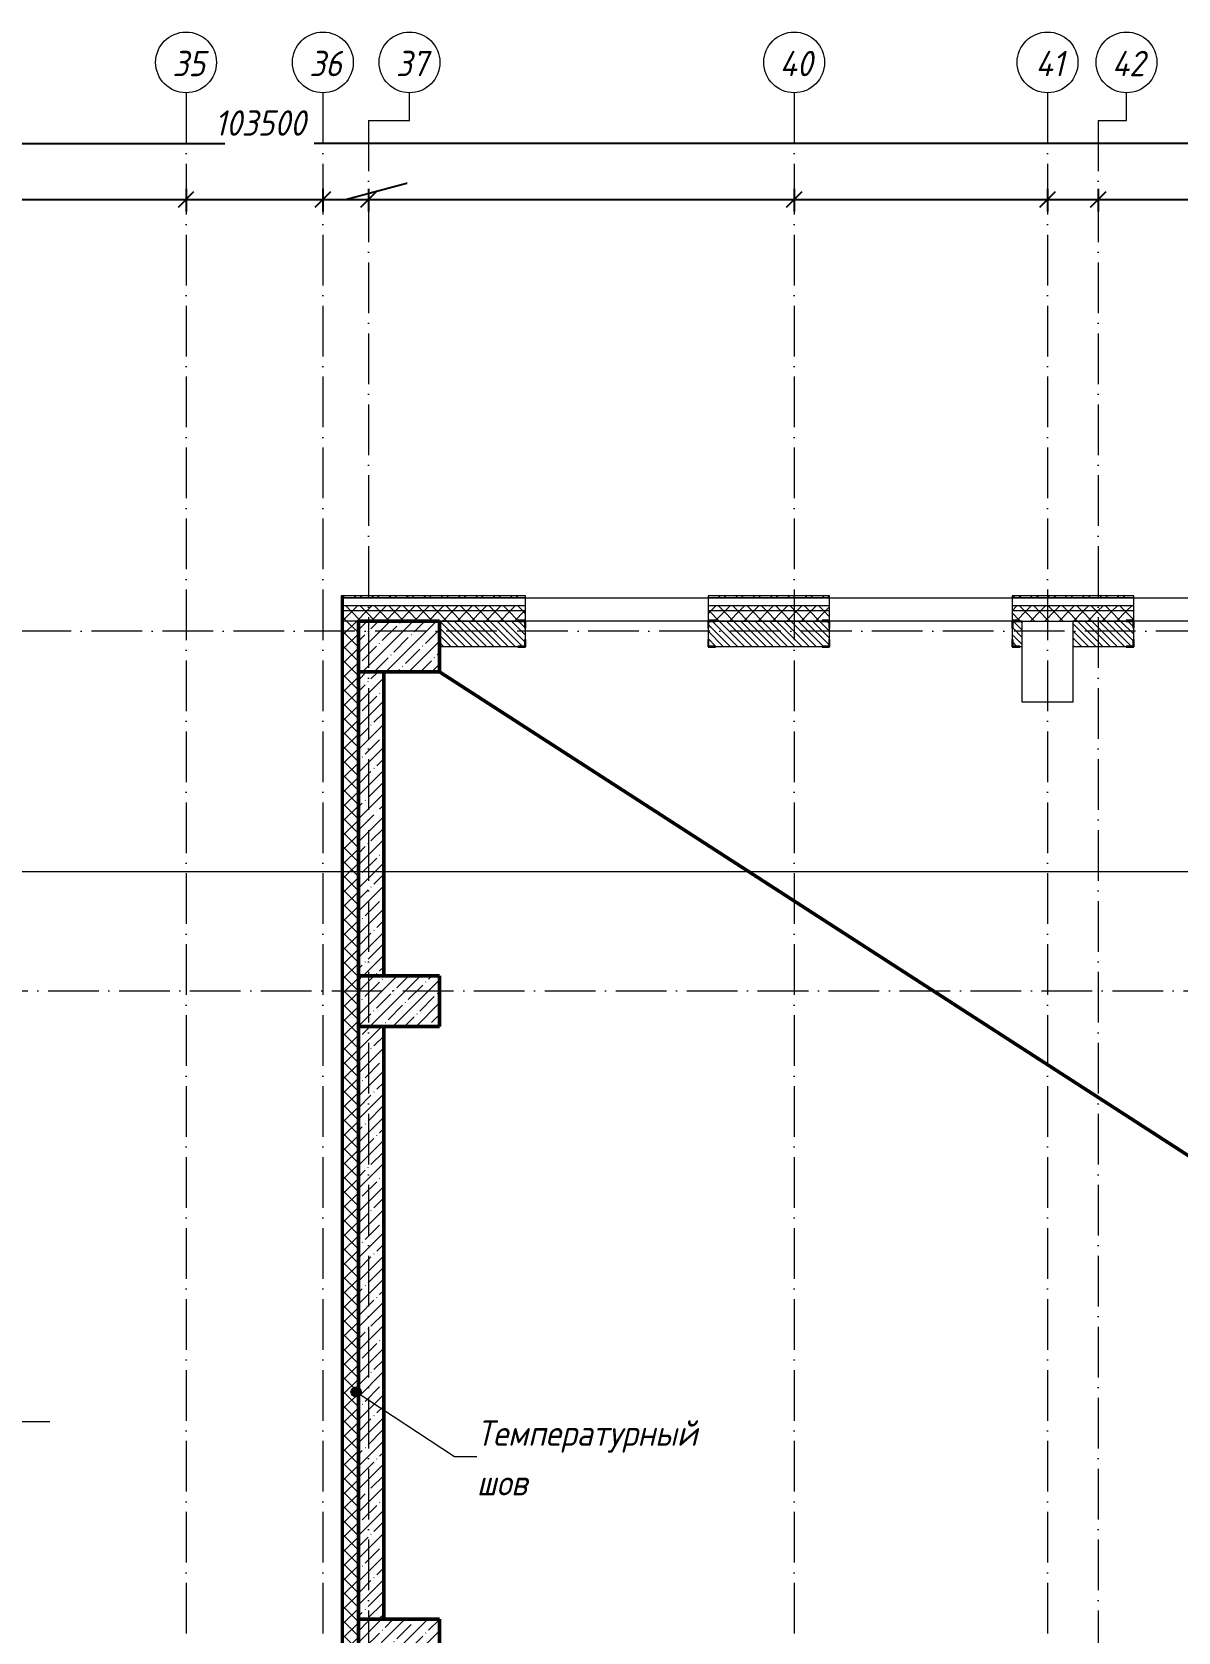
# Model space of a CAD drawing. Header units: millimetres. Extents: x -356862 to 418287, y 0 to 839748.
# Drawn here: x 191666 to 202972, y 399248 to 415035 of the extents above; entities that cross this region are included whole.
import ezdxf

# ---------------------------------------------------------------- set-up
doc = ezdxf.new("R2010")
doc.units = ezdxf.units.MM
doc.linetypes.add('50_200_ШТРИХ_1Т_ш5_п1_п1_', pattern=[700, 500, -100, 0, -100])
for name, color, linetype, lineweight in [('A-____-____-DIMS', 7, 'Continuous', 9), ('A-DETL-____-OTLN-1', 7, 'Continuous', 50), ('A-GENM-____-MCUT', 7, 'Continuous', 25), ('A-GENM-____-OTLN-1', 7, 'Continuous', 25), ('A-WALL-____-MCUT', 7, 'Continuous', 13), ('A-WALL-____-MCUT-1', 7, 'Continuous', 9), ('A-WALL-____-MCUT-2', 7, 'Continuous', 50), ('A-WALL-____-OTLN', 7, 'Continuous', 9), ('A-WALL-____-PATT-1', 7, 'Continuous', 9), ('A-WALL-FNSH-MCUT-1', 7, 'Continuous', 9), ('G-____-____-TEXT', 7, 'Continuous', 9), ('S-COLS-____-MCUT', 7, 'Continuous', 50), ('S-COLS-____-OTLN', 7, 'Continuous', 9), ('S-GRID-____-IDEN', 7, 'Continuous', 9), ('S-GRID-____-OTLN', 7, 'Continuous', 9), ('S-GRID-____-OTLN-1', 7, '50_200_ШТРИХ_1Т_ш5_п1_п1_', 9)]:
    doc.layers.add(name, color=color, linetype=linetype, lineweight=lineweight)
doc.layers.add('G-____-____-SYMB-1', color=9, linetype='Continuous', lineweight=9, true_color=0x808080)
doc.styles.add('ISOCPEUR_I', font='isocpeui.ttf', dxfattribs={"width": 0.9, "height": 2.5})
doc.styles.add('ISOCPEUR_I_9', font='isocpeui.ttf', dxfattribs={"width": 0.9, "height": 250})
doc.dimstyles.new('ISO-2_5_0_9К_БОЛЬШОЙ_ОСИ', dxfattribs={"dimscale": 304.8, "dimtxt": 248.995294, "dimasz": 0.492126, "dimexe": 0.393701, "dimexo": 0, "dimgap": 0, "dimtad": 1, "dimdec": 0, "dimzin": 0, "dimdsep": 46, "dimtxsty": 'ISOCPEUR_I', "dimblk1": 'OBLIQUE', "dimblk2": 'OBLIQUE', "dimsah": 1, "dimcen": 0.09, "dimdle": 0.393701, "dimazin": 0, "dimtfac": 1, "dimtdec": 4, "dimtix": 1, "dimtmove": 0, "dimatfit": 3, "dimfxl": 1, "dimtvp": 1, "dimtolj": 1, "dimtzin": 0, "dimarcsym": 2})
doc.dimstyles.new('ISO-2_5_0_9К_БОЛЬШОЙ_ОСИ_1', dxfattribs={"dimscale": 304.8, "dimtxt": 248.995294, "dimasz": 0.492126, "dimexe": 0.393701, "dimexo": 0, "dimgap": 0, "dimtad": 1, "dimdec": 0, "dimzin": 0, "dimdsep": 46, "dimtxsty": 'ISOCPEUR_I', "dimblk1": 'OBLIQUE', "dimblk2": 'OBLIQUE', "dimsah": 1, "dimcen": 0.09, "dimdle": 0.393701, "dimazin": 0, "dimtfac": 1, "dimtdec": 4, "dimtix": 1, "dimtmove": 1, "dimatfit": 3, "dimfxl": 1, "dimtvp": 1, "dimtolj": 1, "dimtzin": 0, "dimarcsym": 2})
doc.dimstyles.new('ISO-2_5_0_9К_БОЛЬШОЙ_ОСИ_2', dxfattribs={"dimscale": 304.8, "dimtxt": 248.995294, "dimasz": 0.492126, "dimexe": 0.393701, "dimexo": 0, "dimgap": 0, "dimtad": 1, "dimdec": 0, "dimzin": 0, "dimdsep": 46, "dimtxsty": 'ISOCPEUR_I_9', "dimblk1": 'OBLIQUE', "dimblk2": 'OBLIQUE', "dimsah": 1, "dimcen": 0.09, "dimdle": 0.393701, "dimazin": 0, "dimtfac": 1, "dimtdec": 4, "dimtix": 1, "dimtmove": 2, "dimatfit": 3, "dimfxl": 1, "dimtvp": 1, "dimtolj": 1, "dimtzin": 0, "dimarcsym": 2})
pattern_1 = [(135, (144685.44, 323542.244), (-35.35534, -35.35534), [])]
pattern_2 = [(45, (144685.44, 323542.24), (-70.71068, 70.71068), []), (135, (144685.44, 323542.24), (-70.71068, -70.71068), [])]
pattern_3 = [(45, (144685.44, 323542.24), (-114.04925, 114.04925), []), (45, (144799.49, 323542.24), (-114.04925, 114.04925), [201.612, -40.322, 3.353, -36.97])]
pattern_4 = [(45, (144685.44, 323542.24), (-85.53659, 85.53659), []), (45, (144742.46, 323542.24), (-85.53659, 85.53659), [])]

# ---------------------------------------------------------------- blocks, each defined once
blk = doc.blocks.new('BSC_Колонна _Прямоугольная - 500х800-V12-АР1_План отверстий 3 этажа в осях 1-64_Ю-ЯЯ')
at = {"layer": 'S-COLS-____-OTLN'}
h = blk.add_hatch(dxfattribs=at)
h.set_pattern_fill('FP_18', color=256, style=0, pattern_type=2)
h.set_pattern_definition([(315, (-85431.04, 50600), (114.04925, 114.04925), []), (315, (-85431.04, 50485.95), (114.04925, 114.04925), [201.613, -40.323, 3.353, -36.97])])
h.paths.add_polyline_path([(-250, 400), (-250, -400), (250, -400), (250, 400)], flags=0)
at = {"layer": 'S-COLS-____-MCUT'}
for p, q in [((250, 400), (-250, 400)), ((-250, 400), (-250, -400)), ((250, -400), (250, 400)), ((-250, -400), (250, -400))]:
    blk.add_line(p, q, dxfattribs=at)
blk = doc.blocks.new('BSC_Колонна _Прямоугольная - 500х800-V75-АР1_План отверстий 3 этажа в осях 1-64_Ю-ЯЯ')
at = {"layer": 'S-COLS-____-OTLN'}
h = blk.add_hatch(dxfattribs=at)
h.set_pattern_fill('FP_84', color=256, style=0, pattern_type=2)
h.set_pattern_definition([(315, (-81931.04, 50600), (114.04925, 114.04925), []), (315, (-81931.04, 50485.95), (114.04925, 114.04925), [201.613, -40.323, 3.353, -36.97])])
h.paths.add_polyline_path([(-250, -400), (250, -400), (250, 400), (-250, 400)], flags=0)
at = {"layer": 'S-COLS-____-MCUT'}
for p, q in [((250, 400), (-250, 400)), ((-250, 400), (-250, -400)), ((250, -400), (250, 400)), ((-250, -400), (250, -400))]:
    blk.add_line(p, q, dxfattribs=at)
blk = doc.blocks.new('BSC_Колонна _Прямоугольная - 500х800-V76-АР1_План отверстий 3 этажа в осях 1-64_Ю-ЯЯ')
at = {"layer": 'S-COLS-____-OTLN'}
h = blk.add_hatch(dxfattribs=at)
h.set_pattern_fill('FP_85', color=256, style=0, pattern_type=2)
h.set_pattern_definition([(315, (-75581.04, 50600), (114.04925, 114.04925), []), (315, (-75581.04, 50485.95), (114.04925, 114.04925), [201.613, -40.323, 3.353, -36.97])])
h.paths.add_polyline_path([(-250, -400), (250, -400), (250, 400), (-250, 400)], flags=0)
at = {"layer": 'S-COLS-____-MCUT'}
for p, q in [((250, 400), (-250, 400)), ((-250, 400), (-250, -400)), ((250, -400), (250, 400)), ((-250, -400), (250, -400))]:
    blk.add_line(p, q, dxfattribs=at)
blk = doc.blocks.new('BSC_Колонна _Прямоугольная - 500х800-25984400-АР1_План отверстий 3 этажа в осях 1-64_Ю-ЯЯ')
at = {"layer": 'S-COLS-____-OTLN'}
for p, q in [((-250, 400), (250, 400)), ((-250, -150), (-250, 400)), ((250, 400), (250, -150))]:
    blk.add_line(p, q, dxfattribs=at)
blk = doc.blocks.new('Фахверк_СКБ_Уголок - 250_2160-27509414-АР1_План отверстий 3 этажа в осях 1-64_Ю-ЯЯ')
at = {"layer": 'A-GENM-____-MCUT'}
for p, q in [((200, 181), (125, 181)), ((125, 181), (125, 106)), ((131, 106), (131, 175)), ((131, 175), (200, 175)), ((200, 175), (200, 181)), ((125, 106), (131, 106)), ((131, -6), (125, -6)), ((125, -6), (125, -81)), ((125, -81), (200, -81)), ((131, -75), (131, -6)), ((200, -75), (131, -75)), ((200, -81), (200, -75))]:
    blk.add_line(p, q, dxfattribs=at)
blk = doc.blocks.new('Фахверк_СКБ_Уголок - 250_2160_1-27509452-АР1_План отверстий 3 этажа в осях 1-64_Ю-ЯЯ')
at = {"layer": 'A-GENM-____-MCUT'}
for p, q in [((200, 181), (125, 181)), ((125, 181), (125, 106)), ((131, 106), (131, 175)), ((131, 175), (200, 175)), ((200, 175), (200, 181)), ((125, 106), (131, 106)), ((131, -6), (125, -6)), ((125, -6), (125, -81)), ((125, -81), (200, -81)), ((131, -75), (131, -6)), ((200, -75), (131, -75)), ((200, -81), (200, -75))]:
    blk.add_line(p, q, dxfattribs=at)
blk = doc.blocks.new('Ось сетки - Круг_Ø6_00__ISO-2_5_0_9K_-25732049-АР1_План отверстий 3 этажа в осях 1-64_Ю-ЯЯ')
at = {"layer": 'S-GRID-____-IDEN'}
blk.add_circle((0, 0), 3, dxfattribs=at)
blk = doc.blocks.new('_Oblique')
at = {"color": 0, "linetype": 'ByBlock', "lineweight": -2}
blk.add_line((-0.5, -0.5), (0.5, 0.5), dxfattribs=at)
blk = doc.blocks.new('*D9588')
at = {"layer": 'A-____-____-DIMS', "color": 0, "lineweight": -2, "transparency": 16777216}
for p, q in [((190885, 413489), (190885, 413263)), ((193185, 413489), (193185, 413263)), ((190765, 413383), (193305, 413383))]:
    blk.add_line(p, q, dxfattribs=at)
at = {"layer": 'Defpoints', "color": 0, "transparency": 16777216}
for p in [(190885, 413489), (193185, 413489), (193185, 413383)]:
    blk.add_point(p, dxfattribs=at)
at = {"layer": 'A-____-____-DIMS', "color": 0, "lineweight": -2, "transparency": 16777216, "xscale": 150, "yscale": 150, "zscale": 150, "rotation": 180}
blk.add_blockref('_Oblique', (190885, 413383), dxfattribs=at)
at = {"layer": 'A-____-____-DIMS', "color": 0, "lineweight": -2, "transparency": 16777216, "xscale": 150, "yscale": 150, "zscale": 150}
blk.add_blockref('_Oblique', (193185, 413383), dxfattribs=at)
at = {"layer": 'A-____-____-DIMS', "color": 0, "transparency": 16777216, "insert": (192035, 413384), "char_height": 2.5, "width": 758.48, "attachment_point": 5, "style": 'ISOCPEUR_I'}
blk.add_mtext('\\A1;2300', dxfattribs=at)
blk = doc.blocks.new('*D9589')
at = {"layer": 'A-____-____-DIMS', "color": 0, "lineweight": -2, "transparency": 16777216}
for p, q in [((193185, 413489), (193185, 413263)), ((194535, 413489), (194535, 413263)), ((193065, 413383), (194655, 413383))]:
    blk.add_line(p, q, dxfattribs=at)
at = {"layer": 'Defpoints', "color": 0, "transparency": 16777216}
for p in [(193185, 413489), (194535, 413489), (194535, 413383)]:
    blk.add_point(p, dxfattribs=at)
at = {"layer": 'A-____-____-DIMS', "color": 0, "lineweight": -2, "transparency": 16777216, "xscale": 150, "yscale": 150, "zscale": 150, "rotation": 180}
blk.add_blockref('_Oblique', (193185, 413383), dxfattribs=at)
at = {"layer": 'A-____-____-DIMS', "color": 0, "lineweight": -2, "transparency": 16777216, "xscale": 150, "yscale": 150, "zscale": 150}
blk.add_blockref('_Oblique', (194535, 413383), dxfattribs=at)
at = {"layer": 'A-____-____-DIMS', "color": 0, "transparency": 16777216, "insert": (193860, 413384), "char_height": 2.5, "width": 701.02, "attachment_point": 5, "style": 'ISOCPEUR_I'}
blk.add_mtext('\\A1;1350', dxfattribs=at)
blk = doc.blocks.new('*D9590')
at = {"layer": 'A-____-____-DIMS', "color": 0, "lineweight": -2, "transparency": 16777216}
for p, q in [((194535, 413489), (194535, 413263)), ((194760, 413383), (195361, 413543)), ((194985, 413489), (194985, 413263)), ((195361, 413543), (195366, 413543)), ((194415, 413383), (195105, 413383))]:
    blk.add_line(p, q, dxfattribs=at)
at = {"layer": 'Defpoints', "color": 0, "transparency": 16777216}
for p in [(194535, 413489), (194985, 413489), (194985, 413383)]:
    blk.add_point(p, dxfattribs=at)
at = {"layer": 'A-____-____-DIMS', "color": 0, "lineweight": -2, "transparency": 16777216, "xscale": 150, "yscale": 150, "zscale": 150, "rotation": 180}
blk.add_blockref('_Oblique', (194535, 413383), dxfattribs=at)
at = {"layer": 'A-____-____-DIMS', "color": 0, "lineweight": -2, "transparency": 16777216, "xscale": 150, "yscale": 150, "zscale": 150}
blk.add_blockref('_Oblique', (194985, 413383), dxfattribs=at)
at = {"layer": 'A-____-____-DIMS', "color": 0, "transparency": 16777216, "insert": (195361, 413546), "char_height": 2.5, "width": 591.84, "attachment_point": 1, "line_spacing_factor": 1.149209, "style": 'ISOCPEUR_I'}
blk.add_mtext('\\A1;450', dxfattribs=at)
blk = doc.blocks.new('*D9591')
at = {"layer": 'A-____-____-DIMS', "color": 0, "lineweight": -2, "transparency": 16777216}
for p, q in [((194985, 413489), (194985, 413263)), ((199185, 413489), (199185, 413263)), ((194865, 413383), (199305, 413383))]:
    blk.add_line(p, q, dxfattribs=at)
at = {"layer": 'Defpoints', "color": 0, "transparency": 16777216}
for p in [(194985, 413489), (199185, 413489), (199185, 413383)]:
    blk.add_point(p, dxfattribs=at)
at = {"layer": 'A-____-____-DIMS', "color": 0, "lineweight": -2, "transparency": 16777216, "xscale": 150, "yscale": 150, "zscale": 150, "rotation": 180}
blk.add_blockref('_Oblique', (194985, 413383), dxfattribs=at)
at = {"layer": 'A-____-____-DIMS', "color": 0, "lineweight": -2, "transparency": 16777216, "xscale": 150, "yscale": 150, "zscale": 150}
blk.add_blockref('_Oblique', (199185, 413383), dxfattribs=at)
at = {"layer": 'A-____-____-DIMS', "color": 0, "transparency": 16777216, "insert": (197085, 413384), "char_height": 2.5, "width": 781.46, "attachment_point": 5, "style": 'ISOCPEUR_I'}
blk.add_mtext('\\A1;4200', dxfattribs=at)
blk = doc.blocks.new('*D9592')
at = {"layer": 'A-____-____-DIMS', "color": 0, "lineweight": -2, "transparency": 16777216}
for p, q in [((199185, 413489), (199185, 413263)), ((201685, 413489), (201685, 413263)), ((199065, 413383), (201805, 413383))]:
    blk.add_line(p, q, dxfattribs=at)
at = {"layer": 'Defpoints', "color": 0, "transparency": 16777216}
for p in [(199185, 413489), (201685, 413489), (201685, 413383)]:
    blk.add_point(p, dxfattribs=at)
at = {"layer": 'A-____-____-DIMS', "color": 0, "lineweight": -2, "transparency": 16777216, "xscale": 150, "yscale": 150, "zscale": 150, "rotation": 180}
blk.add_blockref('_Oblique', (199185, 413383), dxfattribs=at)
at = {"layer": 'A-____-____-DIMS', "color": 0, "lineweight": -2, "transparency": 16777216, "xscale": 150, "yscale": 150, "zscale": 150}
blk.add_blockref('_Oblique', (201685, 413383), dxfattribs=at)
at = {"layer": 'A-____-____-DIMS', "color": 0, "transparency": 16777216, "insert": (200435, 413384), "char_height": 2.5, "width": 758.48, "attachment_point": 5, "style": 'ISOCPEUR_I'}
blk.add_mtext('\\A1;2500', dxfattribs=at)
blk = doc.blocks.new('*D9593')
at = {"layer": 'A-____-____-DIMS', "color": 0, "lineweight": -2, "transparency": 16777216}
for p, q in [((201685, 413489), (201685, 413263)), ((202185, 413489), (202185, 413263)), ((201565, 413383), (202305, 413383))]:
    blk.add_line(p, q, dxfattribs=at)
at = {"layer": 'Defpoints', "color": 0, "transparency": 16777216}
for p in [(201685, 413489), (202185, 413489), (202185, 413383)]:
    blk.add_point(p, dxfattribs=at)
at = {"layer": 'A-____-____-DIMS', "color": 0, "lineweight": -2, "transparency": 16777216, "xscale": 150, "yscale": 150, "zscale": 150, "rotation": 180}
blk.add_blockref('_Oblique', (201685, 413383), dxfattribs=at)
at = {"layer": 'A-____-____-DIMS', "color": 0, "lineweight": -2, "transparency": 16777216, "xscale": 150, "yscale": 150, "zscale": 150}
blk.add_blockref('_Oblique', (202185, 413383), dxfattribs=at)
at = {"layer": 'A-____-____-DIMS', "color": 0, "transparency": 16777216, "insert": (201935, 413384), "char_height": 2.5, "width": 568.86, "attachment_point": 5, "style": 'ISOCPEUR_I'}
blk.add_mtext('\\A1;500', dxfattribs=at)
blk = doc.blocks.new('*D9594')
at = {"layer": 'A-____-____-DIMS', "color": 0, "lineweight": -2, "transparency": 16777216}
for p, q in [((202185, 413489), (202185, 413263)), ((207685, 413489), (207685, 413263)), ((202065, 413383), (207805, 413383))]:
    blk.add_line(p, q, dxfattribs=at)
at = {"layer": 'Defpoints', "color": 0, "transparency": 16777216}
for p in [(202185, 413489), (207685, 413489), (207685, 413383)]:
    blk.add_point(p, dxfattribs=at)
at = {"layer": 'A-____-____-DIMS', "color": 0, "lineweight": -2, "transparency": 16777216, "xscale": 150, "yscale": 150, "zscale": 150, "rotation": 180}
blk.add_blockref('_Oblique', (202185, 413383), dxfattribs=at)
at = {"layer": 'A-____-____-DIMS', "color": 0, "lineweight": -2, "transparency": 16777216, "xscale": 150, "yscale": 150, "zscale": 150}
blk.add_blockref('_Oblique', (207685, 413383), dxfattribs=at)
at = {"layer": 'A-____-____-DIMS', "color": 0, "transparency": 16777216, "insert": (204935, 413384), "char_height": 2.5, "width": 758.48, "attachment_point": 5, "style": 'ISOCPEUR_I'}
blk.add_mtext('\\A1;5500', dxfattribs=at)
blk = doc.blocks.new('*D9607')
at = {"layer": 'A-____-____-DIMS', "color": 0, "lineweight": -2, "transparency": 16777216}
for p, q in [((142215, 413935), (193569, 413935)), ((142335, 414041), (142335, 413815)), ((245955, 413935), (194448, 413935)), ((245835, 414041), (245835, 413815))]:
    blk.add_line(p, q, dxfattribs=at)
at = {"layer": 'Defpoints', "color": 0, "transparency": 16777216}
for p in [(142335, 414041), (245835, 414041), (245835, 413935)]:
    blk.add_point(p, dxfattribs=at)
at = {"layer": 'A-____-____-DIMS', "color": 0, "lineweight": -2, "transparency": 16777216, "xscale": 150, "yscale": 150, "zscale": 150, "rotation": 180}
blk.add_blockref('_Oblique', (142335, 413935), dxfattribs=at)
at = {"layer": 'A-____-____-DIMS', "color": 0, "lineweight": -2, "transparency": 16777216, "xscale": 150, "yscale": 150, "zscale": 150}
blk.add_blockref('_Oblique', (245835, 413935), dxfattribs=at)
at = {"layer": 'A-____-____-DIMS', "color": 0, "transparency": 16777216, "insert": (193468, 414262), "char_height": 250, "width": 1080.26, "attachment_point": 1, "line_spacing_factor": 1.149209, "style": 'ISOCPEUR_I_9'}
blk.add_mtext('\\A1;103500', dxfattribs=at)

msp = doc.modelspace()

# ---------------------------------------------------------------- hatches: boundary and pattern name
at = {"layer": 'A-WALL-____-PATT-1'}
h = msp.add_hatch(dxfattribs=at)
h.set_pattern_fill('FP_6', color=256, style=0, pattern_type=2)
h.set_pattern_definition(pattern_4)
h.paths.add_polyline_path([(194850.4376, 409453.2863), (194850.4376, 409473.2863), (194716.4376, 409473.2863), (194716.4376, 409453.2863)], flags=0)
h = msp.add_hatch(dxfattribs=at)
h.set_pattern_fill('FP_4', color=256, style=0, pattern_type=2)
h.set_pattern_definition(pattern_2)
h.paths.add_polyline_path([(246165.4376, 409323.2863), (246165.4376, 409373.2863), (239185.4376, 409373.2863), (239185.4376, 409323.2863), (243649.4118, 409323.2863)], flags=0)
h.paths.add_polyline_path([(238185.4376, 409323.2863), (238185.4376, 409373.2863), (236435.4376, 409373.2863), (236435.4376, 409323.2863), (236579.5546, 409323.2863)], flags=0)
h.paths.add_polyline_path([(230510.4376, 409323.2863), (231635.4376, 409323.2863), (231635.4376, 409373.2863), (230510.4376, 409373.2863)], flags=0)
h.paths.add_polyline_path([(228710.4376, 409323.2863), (228710.4376, 409373.2863), (227585.4376, 409373.2863), (227585.4376, 409323.2863), (228625.9653, 409323.2863)], flags=0)
h.paths.add_polyline_path([(225091.0368, 409323.2863), (225785.4376, 409323.2863), (225785.4376, 409373.2863), (224735.4376, 409373.2863), (224735.4376, 409323.2863)], flags=0)
h.paths.add_polyline_path([(221735.4376, 409323.2863), (222935.4376, 409323.2863), (222935.4376, 409373.2863), (221735.4376, 409373.2863)], flags=0)
h.paths.add_polyline_path([(219935.4376, 409323.2863), (219935.4376, 409373.2863), (216385.4376, 409373.2863), (216385.4376, 409323.2863), (218904.9117, 409323.2863)], flags=0)
h.paths.add_polyline_path([(214585.4376, 409323.2863), (214585.4376, 409373.2863), (213385.4376, 409373.2863), (213385.4376, 409323.2863)], flags=0)
h.paths.add_polyline_path([(208585.4376, 409323.2863), (208585.4376, 409373.2863), (207335.4376, 409373.2863), (207335.4376, 409323.2863), (208300.126, 409323.2863)], flags=0)
h.paths.add_polyline_path([(210385.4376, 409323.2863), (211585.4376, 409323.2863), (211585.4376, 409373.2863), (210385.4376, 409373.2863)], flags=0)
h.paths.add_polyline_path([(202535.4376, 409323.2863), (202535.4376, 409373.2863), (201335.4376, 409373.2863), (201335.4376, 409323.2863)], flags=0)
h.paths.add_polyline_path([(205535.4376, 409323.2863), (205535.4376, 409373.2863), (204335.4376, 409373.2863), (204335.4376, 409323.2863), (204765.1974, 409323.2863)], flags=0)
h.paths.add_polyline_path([(199535.4376, 409323.2863), (199535.4376, 409373.2863), (198335.4376, 409373.2863), (198335.4376, 409323.2863)], flags=0)
h.paths.add_polyline_path([(196535.4376, 409323.2863), (196535.4376, 409373.2863), (194735.4376, 409373.2863), (194735.4376, 409323.2863)], flags=0)
h = msp.add_hatch(dxfattribs=at)
h.set_pattern_fill('FP_6', color=256, style=0, pattern_type=2)
h.set_pattern_definition(pattern_4)
h.paths.add_polyline_path([(219400.4376, 409453.2863), (219400.4376, 409473.2863), (216385.4376, 409473.2863), (216385.4376, 409453.2863), (218904.9117, 409453.2863)], flags=0)
h.paths.add_polyline_path([(213385.4376, 409453.2863), (214585.4376, 409453.2863), (214585.4376, 409473.2863), (213385.4376, 409473.2863)], flags=0)
h.paths.add_polyline_path([(208585.4376, 409453.2863), (208585.4376, 409473.2863), (207335.4376, 409473.2863), (207335.4376, 409453.2863), (208300.126, 409453.2863)], flags=0)
h.paths.add_polyline_path([(210385.4376, 409453.2863), (211585.4376, 409453.2863), (211585.4376, 409473.2863), (210385.4376, 409473.2863)], flags=0)
h.paths.add_polyline_path([(205535.4376, 409453.2863), (205535.4376, 409473.2863), (204335.4376, 409473.2863), (204335.4376, 409453.2863), (204765.1974, 409453.2863)], flags=0)
h.paths.add_polyline_path([(201335.4376, 409453.2863), (202535.4376, 409453.2863), (202535.4376, 409473.2863), (201335.4376, 409473.2863)], flags=0)
h.paths.add_polyline_path([(199535.4376, 409453.2863), (199535.4376, 409473.2863), (198335.4376, 409473.2863), (198335.4376, 409453.2863)], flags=0)
h.paths.add_polyline_path([(196535.4376, 409453.2863), (196535.4376, 409473.2863), (194850.4376, 409473.2863), (194850.4376, 409453.2863)], flags=0)
h = msp.add_hatch(dxfattribs=at)
h.set_pattern_fill('FP_4', color=256, style=0, pattern_type=2)
h.set_pattern_definition(pattern_2)
h.paths.add_polyline_path([(246085.4376, 409223.2863), (246165.4376, 409223.2863), (246165.4376, 409323.2863), (239185.4376, 409323.2863), (239185.4376, 409223.2863), (246035.4376, 409223.2863)], flags=0)
h.paths.add_polyline_path([(238185.4376, 409223.2863), (238185.4376, 409323.2863), (236435.4376, 409323.2863), (236435.4376, 409229.2863), (236510.4376, 409229.2863), (236510.4376, 409223.2863), (237685.4376, 409223.2863)], flags=0)
h.paths.add_polyline_path([(228635.4376, 409223.2863), (228635.4376, 409229.2863), (228710.4376, 409229.2863), (228710.4376, 409323.2863), (227585.4376, 409323.2863), (227585.4376, 409223.2863), (228625.9653, 409223.2863)], flags=0)
h.paths.add_polyline_path([(231277.1618, 409223.2863), (231560.4376, 409223.2863), (231560.4376, 409229.2863), (231635.4376, 409229.2863), (231635.4376, 409323.2863), (230510.4376, 409323.2863), (230510.4376, 409229.2863), (230585.4376, 409229.2863), (230585.4376, 409223.2863)], flags=0)
h.paths.add_polyline_path([(225710.4376, 409223.2863), (225710.4376, 409229.2863), (225785.4376, 409229.2863), (225785.4376, 409323.2863), (224735.4376, 409323.2863), (224735.4376, 409229.2863), (224810.4376, 409229.2863), (224810.4376, 409223.2863), (225091.0368, 409223.2863)], flags=0)
h.paths.add_polyline_path([(222860.4376, 409223.2863), (222860.4376, 409229.2863), (222935.4376, 409229.2863), (222935.4376, 409323.2863), (221735.4376, 409323.2863), (221735.4376, 409229.2863), (221810.4376, 409229.2863), (221810.4376, 409223.2863), (222685.4376, 409223.2863)], flags=0)
h.paths.add_polyline_path([(219935.4376, 409223.2863), (219935.4376, 409323.2863), (216385.4376, 409323.2863), (216385.4376, 409229.2863), (216460.4376, 409229.2863), (216460.4376, 409223.2863), (219435.4376, 409223.2863)], flags=0)
h.paths.add_polyline_path([(213885.4376, 409223.2863), (214510.4376, 409223.2863), (214510.4376, 409229.2863), (214585.4376, 409229.2863), (214585.4376, 409323.2863), (213385.4376, 409323.2863), (213385.4376, 409223.2863)], flags=0)
h.paths.add_polyline_path([(207935.4376, 409223.2863), (208510.4376, 409223.2863), (208510.4376, 409229.2863), (208585.4376, 409229.2863), (208585.4376, 409323.2863), (207335.4376, 409323.2863), (207335.4376, 409229.2863), (207410.4376, 409229.2863), (207410.4376, 409223.2863), (207435.4376, 409223.2863)], flags=0)
h.paths.add_polyline_path([(210460.4376, 409223.2863), (211510.4376, 409223.2863), (211510.4376, 409229.2863), (211585.4376, 409229.2863), (211585.4376, 409323.2863), (210385.4376, 409323.2863), (210385.4376, 409229.2863), (210460.4376, 409229.2863)], flags=0)
h.paths.add_polyline_path([(204765.1974, 409223.2863), (205460.4376, 409223.2863), (205460.4376, 409229.2863), (205535.4376, 409229.2863), (205535.4376, 409323.2863), (204335.4376, 409323.2863), (204335.4376, 409229.2863), (204410.4376, 409229.2863), (204410.4376, 409223.2863)], flags=0)
h.paths.add_polyline_path([(202460.4376, 409223.2863), (202460.4376, 409229.2863), (202535.4376, 409229.2863), (202535.4376, 409323.2863), (201335.4376, 409323.2863), (201335.4376, 409229.2863), (201410.4376, 409229.2863), (201410.4376, 409223.2863), (201935.4376, 409223.2863)], flags=0)
h.paths.add_polyline_path([(198410.4376, 409223.2863), (199460.4376, 409223.2863), (199460.4376, 409229.2863), (199535.4376, 409229.2863), (199535.4376, 409323.2863), (198335.4376, 409323.2863), (198335.4376, 409229.2863), (198410.4376, 409229.2863)], flags=0)
h.paths.add_polyline_path([(196460.4376, 409223.2863), (196460.4376, 409229.2863), (196535.4376, 409229.2863), (196535.4376, 409323.2863), (194735.4376, 409323.2863), (194735.4376, 409223.2863), (195685.4376, 409223.2863)], flags=0)
h = msp.add_hatch(dxfattribs=at)
h.set_pattern_fill('FP_4', color=256, style=0, pattern_type=2)
h.set_pattern_definition(pattern_2)
h.paths.add_polyline_path([(194885.4376, 391323.2863), (194885.4376, 409223.2863), (194735.4376, 409223.2863), (194735.4376, 391323.2863)], flags=0)
h = msp.add_hatch(dxfattribs=at)
h.set_pattern_fill('FP_9', color=256, style=0, pattern_type=2)
h.set_pattern_definition(pattern_1)
h.paths.add_polyline_path([(201410.4376, 408973.2863), (201435.4376, 408973.2863), (201435.4376, 409223.2863), (201341.4376, 409223.2863), (201341.4376, 409154.2863), (201335.4376, 409154.2863), (201335.4376, 409042.2863), (201341.4376, 409042.2863), (201341.4376, 408973.2863)], flags=0)
h.paths.add_polyline_path([(199529.4376, 408973.2863), (199529.4376, 409042.2863), (199535.4376, 409042.2863), (199535.4376, 409154.2863), (199529.4376, 409154.2863), (199529.4376, 409223.2863), (198341.4376, 409223.2863), (198341.4376, 409154.2863), (198335.4376, 409154.2863), (198335.4376, 409042.2863), (198341.4376, 409042.2863), (198341.4376, 408973.2863), (199460.4376, 408973.2863)], flags=0)
h.paths.add_polyline_path([(196529.4376, 408973.2863), (196529.4376, 409042.2863), (196535.4376, 409042.2863), (196535.4376, 409154.2863), (196529.4376, 409154.2863), (196529.4376, 409223.2863), (195685.4376, 409223.2863), (195685.4376, 408973.2863), (196460.4376, 408973.2863)], flags=0)
h = msp.add_hatch(dxfattribs=at)
h.set_pattern_fill('FP_9', color=256, style=0, pattern_type=2)
h.set_pattern_definition(pattern_1)
h.paths.add_polyline_path([(202529.4376, 408973.2863), (202529.4376, 409042.2863), (202535.4376, 409042.2863), (202535.4376, 409154.2863), (202529.4376, 409154.2863), (202529.4376, 409223.2863), (201935.4376, 409223.2863), (201935.4376, 408973.2863), (202460.4376, 408973.2863)], flags=0)
h.paths.add_polyline_path([(205460.4376, 408973.2863), (205529.4376, 408973.2863), (205529.4376, 409042.2863), (205535.4376, 409042.2863), (205535.4376, 409154.2863), (205529.4376, 409154.2863), (205529.4376, 409223.2863), (204341.4376, 409223.2863), (204341.4376, 409154.2863), (204335.4376, 409154.2863), (204335.4376, 409042.2863), (204341.4376, 409042.2863), (204341.4376, 408973.2863), (204765.1974, 408973.2863)], flags=0)
h.paths.add_polyline_path([(207410.4376, 408973.2863), (207435.4376, 408973.2863), (207435.4376, 409223.2863), (207341.4376, 409223.2863), (207341.4376, 409154.2863), (207335.4376, 409154.2863), (207335.4376, 409042.2863), (207341.4376, 409042.2863), (207341.4376, 408973.2863)], flags=0)
h = msp.add_hatch(dxfattribs=at)
h.set_pattern_fill('FP_12', color=256, style=0, pattern_type=2)
h.set_pattern_definition(pattern_3)
h.paths.add_polyline_path([(195135.4376, 405723.2863), (195135.4376, 408723.2863), (194885.4376, 408723.2863), (194885.4376, 405723.2863)], flags=0)
h = msp.add_hatch(dxfattribs=at)
h.set_pattern_fill('FP_12', color=256, style=0, pattern_type=2)
h.set_pattern_definition(pattern_3)
h.paths.add_polyline_path([(195135.4376, 399373.2863), (195135.4376, 405223.2863), (194885.4376, 405223.2863), (194885.4376, 399373.2863)], flags=0)
at = {"layer": 'G-____-____-TEXT'}
h = msp.add_hatch(color=256, dxfattribs=at)
edge = h.paths.add_edge_path(flags=0)
edge.add_arc((194862.3643, 401616.509), 50, 0, 360)

# ---------------------------------------------------------------- linework, layer by layer
at = {"layer": 'A-DETL-____-OTLN-1'}
msp.add_line((195685.4376, 408723.2863), (218585.4376, 393923.2863), dxfattribs=at)
at = {"layer": 'A-WALL-____-MCUT'}
for p, q in [((196535.4376, 409453.2863), (194735.4376, 409453.2863)), ((194735.4376, 409453.2863), (194735.4376, 409223.2863)), ((196535.4376, 409229.2863), (196535.4376, 409453.2863)), ((199535.4376, 409453.2863), (198335.4376, 409453.2863)), ((198335.4376, 409453.2863), (198335.4376, 409229.2863)), ((199535.4376, 409229.2863), (199535.4376, 409453.2863)), ((202535.4376, 409453.2863), (201335.4376, 409453.2863)), ((201335.4376, 409453.2863), (201335.4376, 409229.2863)), ((202535.4376, 409229.2863), (202535.4376, 409453.2863)), ((194885.4376, 409223.2863), (194735.4376, 409223.2863)), ((201435.4376, 408973.2863), (201435.4376, 409223.2863)), ((201435.4376, 409223.2863), (201935.4376, 409223.2863)), ((201935.4376, 409223.2863), (201935.4376, 408973.2863)), ((196535.4376, 409042.2863), (196535.4376, 409154.2863)), ((198335.4376, 409154.2863), (198335.4376, 409042.2863)), ((199535.4376, 409042.2863), (199535.4376, 409154.2863)), ((201335.4376, 409154.2863), (201335.4376, 409042.2863)), ((202535.4376, 409042.2863), (202535.4376, 409154.2863)), ((195685.4376, 408973.2863), (196460.4376, 408973.2863)), ((198410.4376, 408973.2863), (199460.4376, 408973.2863)), ((201410.4376, 408973.2863), (201435.4376, 408973.2863)), ((201935.4376, 408973.2863), (202460.4376, 408973.2863))]:
    msp.add_line(p, q, dxfattribs=at)
at = {"layer": 'A-WALL-____-MCUT-1'}
for p, q in [((194723.4376, 409473.2863), (194723.4376, 391485.2863)), ((194729.4376, 409473.2863), (194729.4376, 391479.2863)), ((196535.4376, 409373.2863), (194735.4376, 409373.2863)), ((199535.4376, 409373.2863), (198335.4376, 409373.2863)), ((202535.4376, 409373.2863), (201335.4376, 409373.2863)), ((196535.4376, 409323.2863), (194735.4376, 409323.2863)), ((194735.4376, 409223.2863), (194735.4376, 391473.2863)), ((196460.4376, 409223.2863), (195685.4376, 409223.2863)), ((195685.4376, 409223.2863), (196460.4376, 409223.2863)), ((199535.4376, 409323.2863), (198335.4376, 409323.2863)), ((199460.4376, 409223.2863), (198410.4376, 409223.2863)), ((198410.4376, 409223.2863), (199460.4376, 409223.2863)), ((202535.4376, 409323.2863), (201335.4376, 409323.2863)), ((201435.4376, 409223.2863), (201410.4376, 409223.2863)), ((201410.4376, 409223.2863), (201435.4376, 409223.2863)), ((201935.4376, 409223.2863), (202460.4376, 409223.2863)), ((202460.4376, 409223.2863), (201935.4376, 409223.2863))]:
    msp.add_line(p, q, dxfattribs=at)
at = {"layer": 'A-WALL-____-MCUT-2'}
for p, q in [((194885.4376, 408723.2863), (194885.4376, 405723.2863)), ((195135.4376, 405723.2863), (195135.4376, 408723.2863)), ((194885.4376, 405223.2863), (194885.4376, 399373.2863)), ((195135.4376, 399373.2863), (195135.4376, 405223.2863))]:
    msp.add_line(p, q, dxfattribs=at)
at = {"layer": 'A-WALL-____-OTLN'}
for p, q in [((196535.4376, 409453.2863), (198335.4376, 409453.2863)), ((199535.4376, 409453.2863), (201335.4376, 409453.2863)), ((202535.4376, 409453.2863), (204335.4376, 409453.2863)), ((198335.4376, 409223.2863), (196535.4376, 409223.2863)), ((201335.4376, 409223.2863), (199535.4376, 409223.2863)), ((204335.4376, 409223.2863), (202535.4376, 409223.2863))]:
    msp.add_line(p, q, dxfattribs=at)
at = {"layer": 'A-WALL-FNSH-MCUT-1'}
for p, q in [((194715.4376, 409473.2863), (194715.4376, 391493.2863)), ((196535.4376, 409473.2863), (194715.4376, 409473.2863)), ((194716.4376, 409473.2863), (194716.4376, 409453.2863)), ((194716.4376, 409453.2863), (196535.4376, 409453.2863)), ((194735.4376, 409453.2863), (194735.4376, 409473.2863)), ((194850.4376, 409453.2863), (194850.4376, 409473.2863)), ((196535.4376, 409453.2863), (196535.4376, 409473.2863)), ((199535.4376, 409473.2863), (198335.4376, 409473.2863)), ((198335.4376, 409473.2863), (198335.4376, 409453.2863)), ((198335.4376, 409453.2863), (199535.4376, 409453.2863)), ((199535.4376, 409453.2863), (199535.4376, 409473.2863)), ((202535.4376, 409473.2863), (201335.4376, 409473.2863)), ((201335.4376, 409473.2863), (201335.4376, 409453.2863)), ((201335.4376, 409453.2863), (202535.4376, 409453.2863)), ((202535.4376, 409453.2863), (202535.4376, 409473.2863))]:
    msp.add_line(p, q, dxfattribs=at)
at = {"layer": 'G-____-____-SYMB-1'}
msp.add_line((139958.3354, 406751.2969), (249153.4234, 406751.2969), dxfattribs=at)
at = {"layer": 'G-____-____-TEXT'}
for p, q in [((194862.3643, 401616.509), (195833.7933, 400979.5518)), ((195833.7933, 400979.5518), (196054.3328, 400979.5518))]:
    msp.add_line(p, q, dxfattribs=at)
msp.add_circle((194862.3643, 401616.509), 50, dxfattribs=at)
at = {"layer": 'S-GRID-____-OTLN'}
for p, q in [((195390.1877, 414161.7479), (195390.1877, 414435.0957)), ((202464.1435, 414161.7479), (202464.1435, 414435.0957)), ((194985.4376, 414161.7479), (195390.1877, 414161.7479)), ((202185.4376, 414161.7479), (202464.1435, 414161.7479))]:
    msp.add_line(p, q, dxfattribs=at)
at = {"layer": 'S-GRID-____-OTLN-1'}
for p, q in [((193185.4376, 414435.0957), (193185.4376, 376433.8321)), ((194535.4376, 414435.0957), (194535.4376, 390217.728)), ((199185.4376, 414435.0957), (199185.4376, 376433.8321)), ((201685.4376, 414435.0957), (201685.4376, 376433.8321)), ((194985.4376, 414161.7479), (194985.4376, 390217.728)), ((202185.4376, 414161.7479), (202185.4376, 376581.7685)), ((248759.8442, 409123.2863), (140016.6674, 409123.2863)), ((140016.6674, 405573.2863), (248759.8442, 405573.2863)), ((191840.0354, 401323.2863), (140016.6674, 401323.2863))]:
    msp.add_line(p, q, dxfattribs=at)

# ---------------------------------------------------------------- block references
at = {"layer": 'A-GENM-____-OTLN-1', "rotation": 180}
for p in [(196660.4376, 409148.2863), (199660.4376, 409148.2863), (202660.4376, 409148.2863)]:
    msp.add_blockref('Фахверк_СКБ_Уголок - 250_2160-27509414-АР1_План отверстий 3 этажа в осях 1-64_Ю-ЯЯ', p, dxfattribs=at)
at = {"layer": 'A-GENM-____-OTLN-1'}
for name, p in [('Фахверк_СКБ_Уголок - 250_2160-27509414-АР1_План отверстий 3 этажа в осях 1-64_Ю-ЯЯ', (198210.4376, 409048.2863)), ('Фахверк_СКБ_Уголок - 250_2160_1-27509452-АР1_План отверстий 3 этажа в осях 1-64_Ю-ЯЯ', (201210.4376, 409048.2863))]:
    msp.add_blockref(name, p, dxfattribs=at)
at = {"layer": 'S-COLS-____-OTLN'}
for name, p, rotation in [('BSC_Колонна _Прямоугольная - 500х800-V12-АР1_План отверстий 3 этажа в осях 1-64_Ю-ЯЯ', (195285.4376, 408973.2863), 89.9999999999999), ('BSC_Колонна _Прямоугольная - 500х800-25984400-АР1_План отверстий 3 этажа в осях 1-64_Ю-ЯЯ', (201685.4376, 408823.2863), 180), ('BSC_Колонна _Прямоугольная - 500х800-V75-АР1_План отверстий 3 этажа в осях 1-64_Ю-ЯЯ', (195285.4376, 405473.2863), 89.9999999999999), ('BSC_Колонна _Прямоугольная - 500х800-V76-АР1_План отверстий 3 этажа в осях 1-64_Ю-ЯЯ', (195285.4376, 399123.2863), 89.9999999999999)]:
    msp.add_blockref(name, p, dxfattribs=dict(at, rotation=rotation))
at = {"layer": 'S-GRID-____-IDEN', "xscale": 99.99999999999993, "yscale": 99.99999999999993, "zscale": 99.99999999999993, "rotation": 180}
for p in [(193185.4376, 414735.0957), (194535.4376, 414735.0957), (195390.1877, 414735.0957), (199185.4376, 414735.0957), (201685.4376, 414735.0957), (202464.1435, 414735.0957)]:
    msp.add_blockref('Ось сетки - Круг_Ø6_00__ISO-2_5_0_9K_-25732049-АР1_План отверстий 3 этажа в осях 1-64_Ю-ЯЯ', p, dxfattribs=at)

# ---------------------------------------------------------------- texts
at = {"layer": 'G-____-____-TEXT', "char_height": 250, "attachment_point": 1, "style": 'ISOCPEUR_I_9'}
for s, insert, width in [('Температурный', (196054.3328, 401335.4059), 2763.416813), ('шов', (196054.3328, 400845.9268), 656.582063)]:
    msp.add_mtext(s, dxfattribs=dict(at, insert=insert, width=width))
at = {"layer": 'S-GRID-____-IDEN', "char_height": 250, "attachment_point": 1, "style": 'ISOCPEUR_I_9'}
for s, insert, width in [('35', (193051.0659, 414849.0294), 404.0505), ('36', (194401.0659, 414849.0294), 404.0505), ('37', (195255.816, 414849.0294), 404.0505), ('40', (199042.0659, 414849.0294), 425.696062), ('41', (201565.9159, 414849.0294), 367.974562), ('42', (202320.7719, 414849.0294), 425.696062)]:
    msp.add_mtext(s, dxfattribs=dict(at, insert=insert, width=width))

# ---------------------------------------------------------------- dimensions: what is measured, and where the dimension line sits
at = {"layer": 'A-____-____-DIMS'}
for base, p1, p2, dimstyle, override, picture, middle in [((245835.4376, 413934.9129), (142335.4376, 414040.9789), (245835.4376, 414040.9789), 'ISO-2_5_0_9К_БОЛЬШОЙ_ОСИ_2', {"dimpost": '<>', "dimfxl": 103500}, '*D9607', (194008.2879, 414094.8602)), ((194985.4376, 413382.6936), (194535.4376, 413488.7596), (194985.4376, 413488.7596), 'ISO-2_5_0_9К_БОЛЬШОЙ_ОСИ_1', {"dimpost": '<>', "dimfxl": 450}, '*D9590', (195361.4902, 413542.6409))]:
    dim = msp.add_linear_dim(base=base, p1=p1, p2=p2, dimstyle=dimstyle, override=override, dxfattribs=at)
    dim.commit()
    dim.dimension.update_dxf_attribs({"geometry": picture, "text_midpoint": middle, "dimtype": 160})
for base, p1, p2, override, picture, middle in [((193185.4376, 413382.6936), (190885.4376, 413488.7596), (193185.4376, 413488.7596), {"dimpost": '<>', "dimfxl": 2300}, '*D9588', (192035.4376, 413383.9436)), ((194535.4376, 413382.6936), (193185.4376, 413488.7596), (194535.4376, 413488.7596), {"dimpost": '<>', "dimfxl": 1350}, '*D9589', (193860.4376, 413383.9436)), ((199185.4376, 413382.6936), (194985.4376, 413488.7596), (199185.4376, 413488.7596), {"dimpost": '<>', "dimfxl": 4200}, '*D9591', (197085.4376, 413383.9436)), ((201685.4376, 413382.6936), (199185.4376, 413488.7596), (201685.4376, 413488.7596), {"dimpost": '<>', "dimfxl": 2500}, '*D9592', (200435.4376, 413383.9436)), ((202185.4376, 413382.6936), (201685.4376, 413488.7596), (202185.4376, 413488.7596), {"dimpost": '<>', "dimfxl": 500}, '*D9593', (201935.4376, 413383.9436)), ((207685.4376, 413382.6936), (202185.4376, 413488.7596), (207685.4376, 413488.7596), {"dimpost": '<>', "dimfxl": 5500}, '*D9594', (204935.4376, 413383.9436))]:
    dim = msp.add_linear_dim(base=base, p1=p1, p2=p2, dimstyle='ISO-2_5_0_9К_БОЛЬШОЙ_ОСИ', override=override, dxfattribs=at)
    dim.commit()
    dim.dimension.update_dxf_attribs({"geometry": picture, "text_midpoint": middle})

doc.saveas('drawing.dxf')
